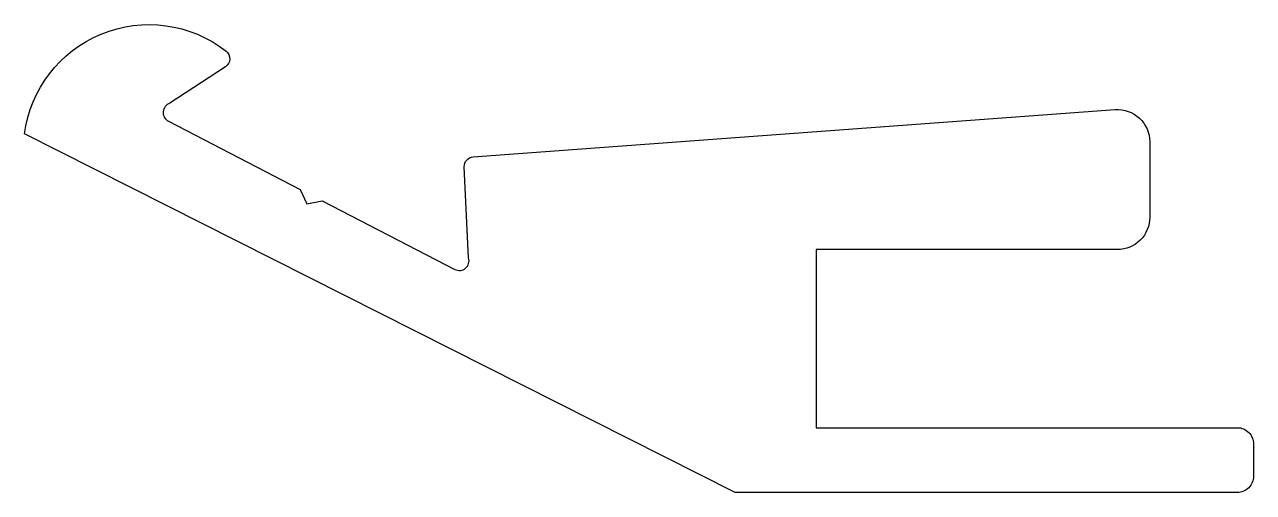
# Model space of a CAD drawing. Extents: x 160.5 to 198.4, y 233.6 to 248.
import ezdxf

# ---------------------------------------------------------------- set-up
doc = ezdxf.new("R2010")
doc.units = 0
doc.layers.add('ANA', color=220, linetype='CONTINUOUS')

msp = doc.modelspace()

# ---------------------------------------------------------------- linework, layer by layer
at = {"layer": 'ANA'}
msp.add_lwpolyline([(160.454, 244.649, -0.580651), (166.674, 247.211, -0.512804), (166.653, 246.724), (164.937, 245.596, 0.66498), (164.893, 245.045), (168.967, 242.931), (169.171, 242.488), (169.638, 242.585), (173.74, 240.468, 0.663867), (174.165, 240.822), (174.031, 243.631, -0.406646), (174.31, 243.944), (194.126, 245.402, -0.435163), (195.197, 244.404), (195.197, 242.078, -0.414214), (194.197, 241.078), (184.897, 241.078), (184.897, 235.578), (197.897, 235.578, -0.414214), (198.397, 235.078), (198.397, 234.078, -0.414214), (197.897, 233.578), (182.397, 233.578)], format="xyb", close=True, dxfattribs=at)

doc.saveas('drawing.dxf')
